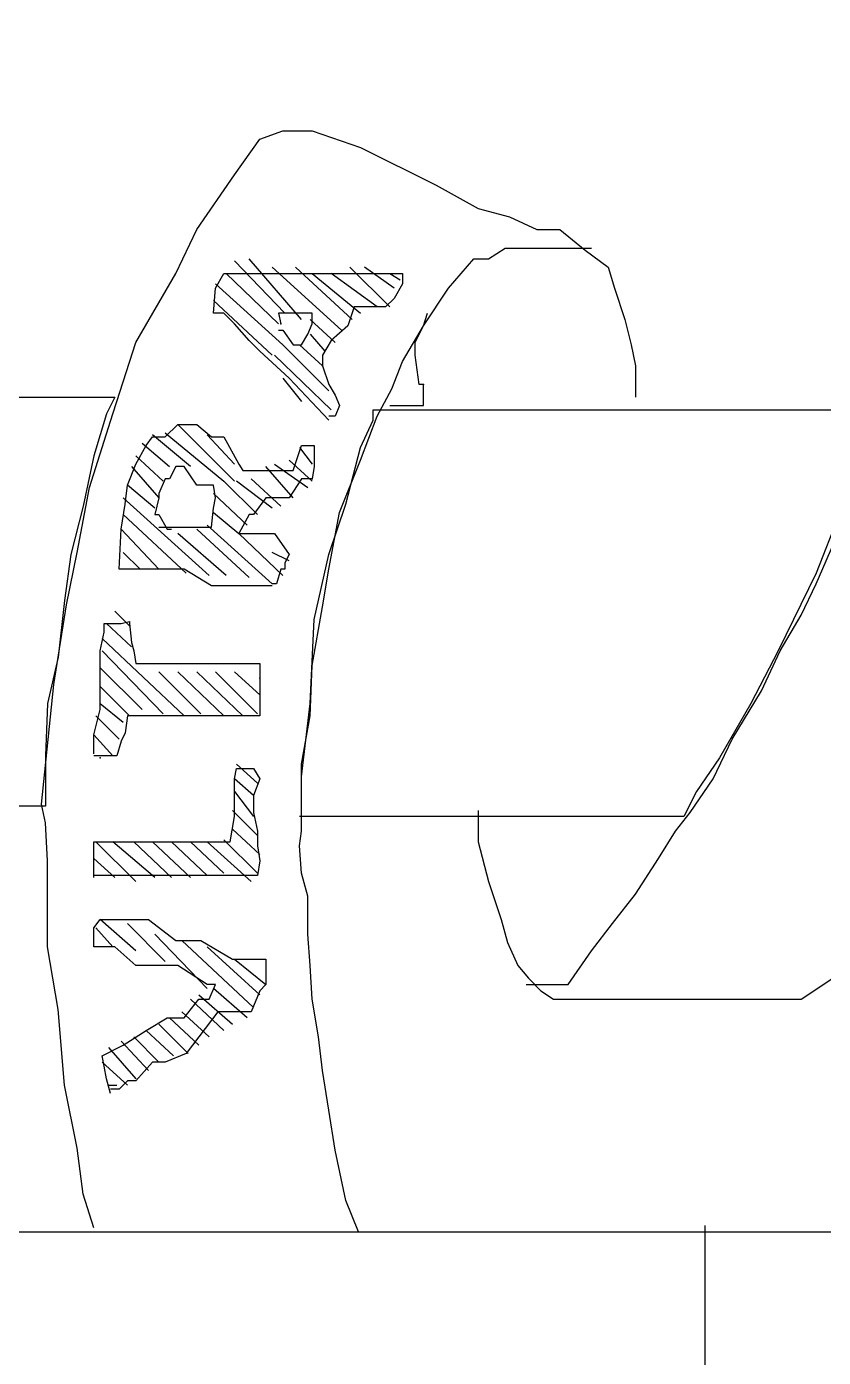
# Model space of a CAD drawing. Extents: x 731654 to 732244, y 4380181 to 4381208.
# Drawn here: x 731688.87 to 731692.67, y 4381047.54 to 4381053.89 of the extents above; entities that cross this region are included whole.
import ezdxf

# ---------------------------------------------------------------- set-up
doc = ezdxf.new("R2010")
doc.units = 0
doc.layers.get('0').update_dxf_attribs({"linetype": 'CONTINUOUS'})

msp = doc.modelspace()

# ---------------------------------------------------------------- linework, layer by layer
at = {"color": 0, "linetype": 'CONTINUOUS'}
for p, q in [((731689.98, 4381053.35), (731690.09, 4381053.39)), ((731689.98, 4381053.35), (731690.09, 4381053.39)), ((731690.09, 4381053.39), (731690.23, 4381053.39)), ((731690.09, 4381053.39), (731690.23, 4381053.39)), ((731690.23, 4381053.39), (731690.46, 4381053.31)), ((731690.23, 4381053.39), (731690.46, 4381053.31)), ((731689.86, 4381053.18), (731689.98, 4381053.35)), ((731689.86, 4381053.18), (731689.98, 4381053.35)), ((731690.46, 4381053.31), (731690.82, 4381053.13)), ((731690.46, 4381053.31), (731690.82, 4381053.13)), ((731689.68, 4381052.92), (731689.86, 4381053.18)), ((731689.68, 4381052.92), (731689.86, 4381053.18)), ((731690.82, 4381053.13), (731691.02, 4381053.02)), ((731690.82, 4381053.13), (731691.02, 4381053.02)), ((731691.02, 4381053.02), (731691.17, 4381052.98)), ((731691.02, 4381053.02), (731691.17, 4381052.98)), ((731691.17, 4381052.98), (731691.3, 4381052.92)), ((731691.17, 4381052.98), (731691.3, 4381052.92)), ((731689.58, 4381052.71), (731689.68, 4381052.92)), ((731689.58, 4381052.71), (731689.68, 4381052.92)), ((731691.3, 4381052.92), (731691.41, 4381052.92)), ((731691.3, 4381052.92), (731691.41, 4381052.92)), ((731691.41, 4381052.92), (731691.53, 4381052.82)), ((731691.41, 4381052.92), (731691.53, 4381052.82)), ((731691.07, 4381052.78), (731691.15, 4381052.83)), ((731691.07, 4381052.78), (731691.15, 4381052.83)), ((731691.15, 4381052.83), (731691.2, 4381052.83)), ((731691.15, 4381052.83), (731691.2, 4381052.83)), ((731691.2, 4381052.83), (731691.26, 4381052.83)), ((731691.2, 4381052.83), (731691.26, 4381052.83)), ((731691.26, 4381052.83), (731691.33, 4381052.83)), ((731691.26, 4381052.83), (731691.33, 4381052.83)), ((731691.33, 4381052.83), (731691.41, 4381052.83)), ((731691.33, 4381052.83), (731691.41, 4381052.83)), ((731691.41, 4381052.83), (731691.48, 4381052.83)), ((731691.41, 4381052.83), (731691.48, 4381052.83)), ((731691.48, 4381052.83), (731691.56, 4381052.83)), ((731691.48, 4381052.83), (731691.56, 4381052.83)), ((731691.53, 4381052.82), (731691.64, 4381052.74)), ((731691.53, 4381052.82), (731691.64, 4381052.74)), ((731689.86, 4381052.77), (731690.1, 4381052.52)), ((731689.86, 4381052.77), (731690.1, 4381052.52)), ((731690.18, 4381052.49), (731689.93, 4381052.78)), ((731690.18, 4381052.49), (731689.93, 4381052.78)), ((731690.04, 4381052.74), (731690.37, 4381052.44)), ((731690.04, 4381052.74), (731690.37, 4381052.44)), ((731690.42, 4381052.49), (731690.15, 4381052.74)), ((731690.42, 4381052.49), (731690.15, 4381052.74)), ((731690.41, 4381052.74), (731690.6, 4381052.55)), ((731690.41, 4381052.74), (731690.6, 4381052.55)), ((731690.62, 4381052.64), (731690.48, 4381052.74)), ((731690.62, 4381052.64), (731690.48, 4381052.74)), ((731690.88, 4381052.64), (731691, 4381052.78)), ((731690.88, 4381052.64), (731691, 4381052.78)), ((731691, 4381052.78), (731691.07, 4381052.78)), ((731691, 4381052.78), (731691.07, 4381052.78)), ((731691.64, 4381052.74), (731691.67, 4381052.64)), ((731691.64, 4381052.74), (731691.67, 4381052.64)), ((731689.39, 4381052.38), (731689.58, 4381052.71)), ((731689.39, 4381052.38), (731689.58, 4381052.71)), ((731689.77, 4381052.64), (731689.81, 4381052.71)), ((731689.77, 4381052.64), (731689.81, 4381052.71)), ((731689.77, 4381052.66), (731690.09, 4381052.37)), ((731689.77, 4381052.66), (731690.09, 4381052.37)), ((731689.81, 4381052.71), (731689.85, 4381052.71)), ((731689.81, 4381052.71), (731689.85, 4381052.71)), ((731690.07, 4381052.47), (731689.82, 4381052.71)), ((731690.07, 4381052.47), (731689.82, 4381052.71)), ((731689.85, 4381052.71), (731690.01, 4381052.71)), ((731689.85, 4381052.71), (731690.01, 4381052.71)), ((731690.01, 4381052.71), (731690.1, 4381052.71)), ((731690.01, 4381052.71), (731690.1, 4381052.71)), ((731690.1, 4381052.71), (731690.22, 4381052.71)), ((731690.1, 4381052.71), (731690.22, 4381052.71)), ((731690.22, 4381052.71), (731690.31, 4381052.71)), ((731690.22, 4381052.71), (731690.31, 4381052.71)), ((731690.23, 4381052.71), (731690.46, 4381052.52)), ((731690.23, 4381052.71), (731690.46, 4381052.52)), ((731690.31, 4381052.71), (731690.41, 4381052.71)), ((731690.31, 4381052.71), (731690.41, 4381052.71)), ((731690.54, 4381052.55), (731690.32, 4381052.71)), ((731690.54, 4381052.55), (731690.32, 4381052.71)), ((731690.41, 4381052.71), (731690.46, 4381052.71)), ((731690.41, 4381052.71), (731690.46, 4381052.71)), ((731690.46, 4381052.71), (731690.54, 4381052.71)), ((731690.46, 4381052.71), (731690.54, 4381052.71)), ((731690.54, 4381052.71), (731690.58, 4381052.71)), ((731690.54, 4381052.71), (731690.58, 4381052.71)), ((731690.58, 4381052.71), (731690.66, 4381052.71)), ((731690.58, 4381052.71), (731690.66, 4381052.71)), ((731690.6, 4381052.71), (731690.65, 4381052.68)), ((731690.6, 4381052.71), (731690.65, 4381052.68)), ((731690.66, 4381052.66), (731690.62, 4381052.59)), ((731690.66, 4381052.66), (731690.62, 4381052.59)), ((731690.66, 4381052.71), (731690.66, 4381052.66)), ((731690.66, 4381052.71), (731690.66, 4381052.66)), ((731689.76, 4381052.52), (731689.77, 4381052.64)), ((731689.76, 4381052.52), (731689.77, 4381052.64)), ((731690.76, 4381052.46), (731690.88, 4381052.64)), ((731690.76, 4381052.46), (731690.88, 4381052.64)), ((731691.67, 4381052.64), (731691.72, 4381052.49)), ((731691.67, 4381052.64), (731691.72, 4381052.49)), ((731690.04, 4381052.32), (731689.76, 4381052.58)), ((731690.04, 4381052.32), (731689.76, 4381052.58)), ((731690.43, 4381052.55), (731690.4, 4381052.46)), ((731690.43, 4381052.55), (731690.4, 4381052.46)), ((731690.48, 4381052.55), (731690.43, 4381052.55)), ((731690.48, 4381052.55), (731690.43, 4381052.55)), ((731690.55, 4381052.55), (731690.48, 4381052.55)), ((731690.55, 4381052.55), (731690.48, 4381052.55)), ((731690.58, 4381052.55), (731690.55, 4381052.55)), ((731690.58, 4381052.55), (731690.55, 4381052.55)), ((731690.62, 4381052.59), (731690.58, 4381052.55)), ((731690.62, 4381052.59), (731690.58, 4381052.55)), ((731689.81, 4381052.52), (731689.76, 4381052.52)), ((731689.81, 4381052.52), (731689.76, 4381052.52)), ((731689.86, 4381052.47), (731689.81, 4381052.52)), ((731689.86, 4381052.47), (731689.81, 4381052.52)), ((731689.93, 4381052.39), (731689.86, 4381052.47)), ((731689.93, 4381052.39), (731689.86, 4381052.47)), ((731690.08, 4381052.52), (731690.07, 4381052.52)), ((731690.07, 4381052.52), (731690.08, 4381052.47)), ((731690.08, 4381052.52), (731690.07, 4381052.52)), ((731690.07, 4381052.52), (731690.08, 4381052.47)), ((731690.12, 4381052.52), (731690.08, 4381052.52)), ((731690.12, 4381052.52), (731690.08, 4381052.52)), ((731690.18, 4381052.52), (731690.12, 4381052.52)), ((731690.18, 4381052.52), (731690.12, 4381052.52)), ((731690.23, 4381052.52), (731690.18, 4381052.52)), ((731690.23, 4381052.52), (731690.18, 4381052.52)), ((731690.21, 4381052.42), (731690.23, 4381052.47)), ((731690.21, 4381052.42), (731690.23, 4381052.47)), ((731690.34, 4381052.38), (731690.22, 4381052.49)), ((731690.34, 4381052.38), (731690.22, 4381052.49)), ((731690.23, 4381052.47), (731690.23, 4381052.52)), ((731690.23, 4381052.47), (731690.23, 4381052.52)), ((731690.76, 4381052.46), (731690.78, 4381052.52)), ((731690.76, 4381052.46), (731690.78, 4381052.52)), ((731691.72, 4381052.49), (731691.75, 4381052.37)), ((731691.72, 4381052.49), (731691.75, 4381052.37)), ((731690.07, 4381052.44), (731690.09, 4381052.44)), ((731690.07, 4381052.44), (731690.09, 4381052.44)), ((731690.09, 4381052.44), (731690.14, 4381052.37)), ((731690.09, 4381052.44), (731690.14, 4381052.37)), ((731690.18, 4381052.37), (731690.21, 4381052.42)), ((731690.18, 4381052.37), (731690.21, 4381052.42)), ((731690.22, 4381052.42), (731690.29, 4381052.34)), ((731690.22, 4381052.42), (731690.29, 4381052.34)), ((731690.4, 4381052.46), (731690.32, 4381052.39)), ((731690.4, 4381052.46), (731690.32, 4381052.39)), ((731690.66, 4381052.29), (731690.76, 4381052.46)), ((731690.66, 4381052.29), (731690.76, 4381052.46)), ((731690.72, 4381052.38), (731690.76, 4381052.46)), ((731690.72, 4381052.38), (731690.76, 4381052.46)), ((731689.3, 4381052.1), (731689.39, 4381052.38)), ((731689.3, 4381052.1), (731689.39, 4381052.38)), ((731689.98, 4381052.34), (731689.93, 4381052.39)), ((731689.98, 4381052.34), (731689.93, 4381052.39)), ((731690.12, 4381052.21), (731689.98, 4381052.34)), ((731690.12, 4381052.21), (731689.98, 4381052.34)), ((731690.09, 4381052.37), (731690.31, 4381052.15)), ((731690.09, 4381052.37), (731690.31, 4381052.15)), ((731690.14, 4381052.37), (731690.18, 4381052.37)), ((731690.14, 4381052.37), (731690.18, 4381052.37)), ((731690.28, 4381052.27), (731690.17, 4381052.37)), ((731690.28, 4381052.27), (731690.17, 4381052.37)), ((731690.32, 4381052.39), (731690.28, 4381052.32)), ((731690.32, 4381052.39), (731690.28, 4381052.32)), ((731690.72, 4381052.32), (731690.72, 4381052.38)), ((731690.72, 4381052.32), (731690.72, 4381052.38)), ((731691.75, 4381052.37), (731691.77, 4381052.27)), ((731691.75, 4381052.37), (731691.77, 4381052.27)), ((731690.32, 4381052.06), (731690.05, 4381052.32)), ((731690.32, 4381052.06), (731690.05, 4381052.32)), ((731690.28, 4381052.32), (731690.28, 4381052.27)), ((731690.28, 4381052.32), (731690.28, 4381052.27)), ((731690.61, 4381052.16), (731690.66, 4381052.29)), ((731690.61, 4381052.16), (731690.66, 4381052.29)), ((731690.74, 4381052.18), (731690.72, 4381052.32)), ((731690.74, 4381052.18), (731690.72, 4381052.32)), ((731690.09, 4381052.21), (731690.18, 4381052.1)), ((731690.09, 4381052.21), (731690.18, 4381052.1)), ((731690.31, 4381052.01), (731690.12, 4381052.21)), ((731690.31, 4381052.01), (731690.12, 4381052.21)), ((731690.28, 4381052.27), (731690.31, 4381052.18)), ((731690.28, 4381052.27), (731690.31, 4381052.18)), ((731691.77, 4381052.27), (731691.77, 4381052.18)), ((731691.77, 4381052.27), (731691.77, 4381052.18)), ((731690.31, 4381052.18), (731690.34, 4381052.13)), ((731690.31, 4381052.18), (731690.34, 4381052.13)), ((731690.54, 4381052.03), (731690.61, 4381052.16)), ((731690.54, 4381052.03), (731690.61, 4381052.16)), ((731690.76, 4381052.18), (731690.74, 4381052.18)), ((731690.76, 4381052.18), (731690.74, 4381052.18)), ((731690.76, 4381052.08), (731690.76, 4381052.18)), ((731690.76, 4381052.08), (731690.76, 4381052.18)), ((731691.77, 4381052.18), (731691.77, 4381052.12)), ((731691.77, 4381052.18), (731691.77, 4381052.12)), ((731688.55, 4381052.12), (731688.97, 4381052.12)), ((731688.55, 4381052.12), (731688.97, 4381052.12)), ((731688.97, 4381052.12), (731689.29, 4381052.12)), ((731688.97, 4381052.12), (731689.29, 4381052.12)), ((731689.29, 4381052.12), (731689.25, 4381052.04)), ((731689.29, 4381052.12), (731689.25, 4381052.04)), ((731689.28, 4381052.04), (731689.3, 4381052.1)), ((731689.28, 4381052.04), (731689.3, 4381052.1)), ((731690.34, 4381052.13), (731690.36, 4381052.08)), ((731690.34, 4381052.13), (731690.36, 4381052.08)), ((731689.25, 4381052.04), (731689.19, 4381051.84)), ((731689.25, 4381052.04), (731689.19, 4381051.84)), ((731689.24, 4381051.91), (731689.28, 4381052.04)), ((731689.24, 4381051.91), (731689.28, 4381052.04)), ((731690.34, 4381052.03), (731690.31, 4381052.03)), ((731690.34, 4381052.03), (731690.31, 4381052.03)), ((731690.36, 4381052.08), (731690.34, 4381052.03)), ((731690.36, 4381052.08), (731690.34, 4381052.03)), ((731690.46, 4381051.82), (731690.54, 4381052.03)), ((731690.46, 4381051.82), (731690.54, 4381052.03)), ((731690.52, 4381052.01), (731690.52, 4381052.06)), ((731690.52, 4381052.06), (731690.55, 4381052.06)), ((731690.52, 4381052.01), (731690.52, 4381052.06)), ((731690.52, 4381052.06), (731690.55, 4381052.06)), ((731690.55, 4381052.06), (731690.65, 4381052.06)), ((731690.55, 4381052.06), (731690.65, 4381052.06)), ((731690.6, 4381052.08), (731690.66, 4381052.08)), ((731690.6, 4381052.08), (731690.66, 4381052.08)), ((731690.65, 4381052.06), (731690.78, 4381052.06)), ((731690.65, 4381052.06), (731690.78, 4381052.06)), ((731690.66, 4381052.08), (731690.74, 4381052.08)), ((731690.66, 4381052.08), (731690.74, 4381052.08)), ((731690.74, 4381052.08), (731690.76, 4381052.08)), ((731690.74, 4381052.08), (731690.76, 4381052.08)), ((731690.78, 4381052.06), (731691.07, 4381052.06)), ((731690.78, 4381052.06), (731691.07, 4381052.06)), ((731691.07, 4381052.06), (731691.29, 4381052.06)), ((731691.07, 4381052.06), (731691.29, 4381052.06)), ((731691.29, 4381052.06), (731691.53, 4381052.06)), ((731691.29, 4381052.06), (731691.53, 4381052.06)), ((731691.53, 4381052.06), (731691.68, 4381052.06)), ((731691.53, 4381052.06), (731691.68, 4381052.06)), ((731691.68, 4381052.06), (731691.82, 4381052.06)), ((731691.68, 4381052.06), (731691.82, 4381052.06)), ((731691.82, 4381052.06), (731692.12, 4381052.06)), ((731691.82, 4381052.06), (731692.12, 4381052.06)), ((731692.12, 4381052.06), (731692.37, 4381052.06)), ((731692.12, 4381052.06), (731692.37, 4381052.06)), ((731692.37, 4381052.06), (731692.56, 4381052.06)), ((731692.37, 4381052.06), (731692.56, 4381052.06)), ((731692.56, 4381052.06), (731692.7, 4381052.06)), ((731692.56, 4381052.06), (731692.7, 4381052.06)), ((731689.53, 4381051.93), (731689.59, 4381051.99)), ((731689.53, 4381051.93), (731689.59, 4381051.99)), ((731689.59, 4381051.99), (731689.68, 4381051.99)), ((731689.86, 4381051.72), (731689.59, 4381051.99)), ((731689.59, 4381051.99), (731689.68, 4381051.99)), ((731689.86, 4381051.72), (731689.59, 4381051.99)), ((731689.68, 4381051.99), (731689.75, 4381051.93)), ((731689.68, 4381051.99), (731689.75, 4381051.93)), ((731690.46, 4381051.88), (731690.52, 4381052.01)), ((731690.46, 4381051.88), (731690.52, 4381052.01)), ((731689.17, 4381051.69), (731689.24, 4381051.91)), ((731689.17, 4381051.69), (731689.24, 4381051.91)), ((731689.42, 4381051.9), (731689.55, 4381051.79)), ((731689.42, 4381051.9), (731689.55, 4381051.79)), ((731689.44, 4381051.89), (731689.47, 4381051.93)), ((731689.44, 4381051.89), (731689.47, 4381051.93)), ((731689.65, 4381051.79), (731689.47, 4381051.94)), ((731689.65, 4381051.79), (731689.47, 4381051.94)), ((731689.47, 4381051.93), (731689.53, 4381051.93)), ((731689.47, 4381051.93), (731689.53, 4381051.93)), ((731689.53, 4381051.95), (731689.81, 4381051.72)), ((731689.53, 4381051.95), (731689.81, 4381051.72)), ((731689.73, 4381051.94), (731689.86, 4381051.8)), ((731689.73, 4381051.94), (731689.86, 4381051.8)), ((731689.75, 4381051.93), (731689.81, 4381051.93)), ((731689.75, 4381051.93), (731689.81, 4381051.93)), ((731689.81, 4381051.93), (731689.88, 4381051.8)), ((731689.81, 4381051.93), (731689.88, 4381051.8)), ((731689.19, 4381051.84), (731689.14, 4381051.6)), ((731689.19, 4381051.84), (731689.14, 4381051.6)), ((731689.39, 4381051.8), (731689.44, 4381051.89)), ((731689.39, 4381051.8), (731689.44, 4381051.89)), ((731689.52, 4381051.72), (731689.39, 4381051.84)), ((731689.52, 4381051.72), (731689.39, 4381051.84)), ((731690.14, 4381051.77), (731690.18, 4381051.89)), ((731690.14, 4381051.77), (731690.18, 4381051.89)), ((731690.17, 4381051.88), (731690.23, 4381051.8)), ((731690.17, 4381051.88), (731690.23, 4381051.8)), ((731690.18, 4381051.89), (731690.22, 4381051.89)), ((731690.18, 4381051.89), (731690.22, 4381051.89)), ((731690.22, 4381051.89), (731690.24, 4381051.89)), ((731690.22, 4381051.89), (731690.24, 4381051.89)), ((731690.24, 4381051.89), (731690.24, 4381051.79)), ((731690.24, 4381051.89), (731690.24, 4381051.79)), ((731690.39, 4381051.61), (731690.46, 4381051.88)), ((731690.39, 4381051.61), (731690.46, 4381051.88)), ((731689.35, 4381051.7), (731689.39, 4381051.8)), ((731689.35, 4381051.7), (731689.39, 4381051.8)), ((731689.37, 4381051.79), (731689.5, 4381051.64)), ((731689.37, 4381051.79), (731689.5, 4381051.64)), ((731689.58, 4381051.79), (731689.55, 4381051.73)), ((731689.58, 4381051.79), (731689.55, 4381051.73)), ((731689.62, 4381051.79), (731689.58, 4381051.79)), ((731689.62, 4381051.79), (731689.58, 4381051.79)), ((731689.68, 4381051.7), (731689.62, 4381051.79)), ((731689.68, 4381051.7), (731689.62, 4381051.79)), ((731689.88, 4381051.8), (731689.9, 4381051.77)), ((731689.88, 4381051.8), (731689.9, 4381051.77)), ((731689.9, 4381051.77), (731689.94, 4381051.77)), ((731689.9, 4381051.77), (731689.94, 4381051.77)), ((731689.94, 4381051.77), (731690.02, 4381051.77)), ((731689.94, 4381051.77), (731690.02, 4381051.77)), ((731690.14, 4381051.64), (731690.01, 4381051.79)), ((731690.14, 4381051.64), (731690.01, 4381051.79)), ((731690.02, 4381051.77), (731690.09, 4381051.77)), ((731690.02, 4381051.77), (731690.09, 4381051.77)), ((731690.05, 4381051.8), (731690.21, 4381051.69)), ((731690.05, 4381051.8), (731690.21, 4381051.69)), ((731690.09, 4381051.77), (731690.14, 4381051.77)), ((731690.09, 4381051.77), (731690.14, 4381051.77)), ((731690.23, 4381051.72), (731690.12, 4381051.82)), ((731690.23, 4381051.72), (731690.12, 4381051.82)), ((731690.24, 4381051.79), (731690.23, 4381051.73)), ((731690.24, 4381051.79), (731690.23, 4381051.73)), ((731690.36, 4381051.57), (731690.46, 4381051.82)), ((731690.36, 4381051.57), (731690.46, 4381051.82)), ((731689.53, 4381051.73), (731689.5, 4381051.66)), ((731689.53, 4381051.73), (731689.5, 4381051.66)), ((731689.55, 4381051.73), (731689.53, 4381051.73)), ((731689.55, 4381051.73), (731689.53, 4381051.73)), ((731689.81, 4381051.72), (731689.97, 4381051.56)), ((731689.81, 4381051.72), (731689.97, 4381051.56)), ((731690.04, 4381051.59), (731689.87, 4381051.72)), ((731690.04, 4381051.59), (731689.87, 4381051.72)), ((731689.94, 4381051.73), (731690.08, 4381051.6)), ((731689.94, 4381051.73), (731690.08, 4381051.6)), ((731690.18, 4381051.73), (731690.12, 4381051.64)), ((731690.18, 4381051.73), (731690.12, 4381051.64)), ((731690.23, 4381051.73), (731690.18, 4381051.73)), ((731690.23, 4381051.73), (731690.18, 4381051.73)), ((731689.11, 4381051.38), (731689.17, 4381051.69)), ((731689.11, 4381051.38), (731689.17, 4381051.69)), ((731689.33, 4381051.64), (731689.74, 4381051.27)), ((731689.33, 4381051.64), (731689.74, 4381051.27)), ((731689.34, 4381051.61), (731689.35, 4381051.7)), ((731689.34, 4381051.61), (731689.35, 4381051.7)), ((731689.48, 4381051.59), (731689.35, 4381051.7)), ((731689.48, 4381051.59), (731689.35, 4381051.7)), ((731689.5, 4381051.64), (731689.48, 4381051.56)), ((731689.5, 4381051.64), (731689.48, 4381051.56)), ((731689.5, 4381051.66), (731689.5, 4381051.64)), ((731689.5, 4381051.66), (731689.5, 4381051.64)), ((731689.73, 4381051.7), (731689.68, 4381051.7)), ((731689.73, 4381051.7), (731689.68, 4381051.7)), ((731689.76, 4381051.7), (731689.73, 4381051.7)), ((731689.76, 4381051.7), (731689.73, 4381051.7)), ((731689.77, 4381051.64), (731689.76, 4381051.7)), ((731689.77, 4381051.64), (731689.76, 4381051.7)), ((731689.92, 4381051.51), (731689.76, 4381051.66)), ((731689.92, 4381051.51), (731689.76, 4381051.66)), ((731689.76, 4381051.59), (731689.77, 4381051.64)), ((731689.76, 4381051.59), (731689.77, 4381051.64)), ((731690.01, 4381051.64), (731689.95, 4381051.56)), ((731690.01, 4381051.64), (731689.95, 4381051.56)), ((731690.05, 4381051.64), (731690.01, 4381051.64)), ((731690.05, 4381051.64), (731690.01, 4381051.64)), ((731690.12, 4381051.64), (731690.05, 4381051.64)), ((731690.12, 4381051.64), (731690.05, 4381051.64)), ((731689.14, 4381051.6), (731689.08, 4381051.37)), ((731689.14, 4381051.6), (731689.08, 4381051.37)), ((731689.32, 4381051.49), (731689.34, 4381051.61)), ((731689.32, 4381051.49), (731689.34, 4381051.61)), ((731689.75, 4381051.5), (731689.76, 4381051.59)), ((731689.75, 4381051.5), (731689.76, 4381051.59)), ((731690.31, 4381051.37), (731690.39, 4381051.61)), ((731690.31, 4381051.37), (731690.39, 4381051.61)), ((731689.63, 4381051.28), (731689.33, 4381051.56)), ((731689.63, 4381051.28), (731689.33, 4381051.56)), ((731689.48, 4381051.56), (731689.5, 4381051.56)), ((731689.48, 4381051.56), (731689.5, 4381051.56)), ((731689.5, 4381051.56), (731689.54, 4381051.49)), ((731689.5, 4381051.56), (731689.54, 4381051.49)), ((731689.76, 4381051.57), (731689.88, 4381051.47)), ((731689.76, 4381051.57), (731689.88, 4381051.47)), ((731689.93, 4381051.56), (731689.88, 4381051.47)), ((731689.93, 4381051.56), (731689.88, 4381051.47)), ((731689.95, 4381051.56), (731689.93, 4381051.56)), ((731689.95, 4381051.56), (731689.93, 4381051.56)), ((731690.31, 4381051.3), (731690.36, 4381051.57)), ((731690.31, 4381051.3), (731690.36, 4381051.57)), ((731692.74, 4381051.56), (731692.63, 4381051.28)), ((731692.74, 4381051.56), (731692.63, 4381051.28)), ((731689.31, 4381051.3), (731689.32, 4381051.49)), ((731689.31, 4381051.3), (731689.32, 4381051.49)), ((731689.32, 4381051.49), (731689.5, 4381051.3)), ((731689.32, 4381051.49), (731689.5, 4381051.3)), ((731689.5, 4381051.5), (731689.58, 4381051.5)), ((731689.5, 4381051.5), (731689.58, 4381051.5)), ((731689.54, 4381051.49), (731689.56, 4381051.49)), ((731689.54, 4381051.49), (731689.56, 4381051.49)), ((731689.58, 4381051.5), (731689.65, 4381051.5)), ((731689.58, 4381051.5), (731689.65, 4381051.5)), ((731689.82, 4381051.27), (731689.59, 4381051.47)), ((731689.82, 4381051.27), (731689.59, 4381051.47)), ((731689.65, 4381051.5), (731689.7, 4381051.5)), ((731689.65, 4381051.5), (731689.7, 4381051.5)), ((731689.68, 4381051.49), (731689.93, 4381051.26)), ((731689.68, 4381051.49), (731689.93, 4381051.26)), ((731689.7, 4381051.5), (731689.75, 4381051.5)), ((731689.7, 4381051.5), (731689.75, 4381051.5)), ((731690.04, 4381051.23), (731689.73, 4381051.51)), ((731690.04, 4381051.23), (731689.73, 4381051.51)), ((731689.88, 4381051.47), (731689.93, 4381051.47)), ((731689.88, 4381051.47), (731690.09, 4381051.27)), ((731689.88, 4381051.47), (731689.93, 4381051.47)), ((731689.88, 4381051.47), (731690.09, 4381051.27)), ((731689.93, 4381051.47), (731689.98, 4381051.47)), ((731689.93, 4381051.47), (731689.98, 4381051.47)), ((731689.98, 4381051.47), (731690.05, 4381051.47)), ((731689.98, 4381051.47), (731690.05, 4381051.47)), ((731690.05, 4381051.47), (731690.12, 4381051.37)), ((731690.05, 4381051.47), (731690.12, 4381051.37)), ((731692.63, 4381051.23), (731692.73, 4381051.46)), ((731692.63, 4381051.23), (731692.73, 4381051.46)), ((731689.08, 4381051.37), (731689.05, 4381051.15)), ((731689.08, 4381051.37), (731689.05, 4381051.15)), ((731689.06, 4381051.13), (731689.11, 4381051.38)), ((731689.06, 4381051.13), (731689.11, 4381051.38)), ((731689.41, 4381051.3), (731689.33, 4381051.38)), ((731689.41, 4381051.3), (731689.33, 4381051.38)), ((731690.12, 4381051.34), (731690.04, 4381051.38)), ((731690.12, 4381051.34), (731690.04, 4381051.38)), ((731690.12, 4381051.37), (731690.1, 4381051.33)), ((731690.12, 4381051.37), (731690.1, 4381051.33)), ((731690.1, 4381051.33), (731690.1, 4381051.3)), ((731690.1, 4381051.33), (731690.1, 4381051.3)), ((731690.24, 4381051.06), (731690.31, 4381051.37)), ((731690.24, 4381051.06), (731690.31, 4381051.37)), ((731689.34, 4381051.3), (731689.31, 4381051.3)), ((731689.34, 4381051.3), (731689.31, 4381051.3)), ((731689.41, 4381051.3), (731689.34, 4381051.3)), ((731689.41, 4381051.3), (731689.34, 4381051.3)), ((731689.42, 4381051.3), (731689.41, 4381051.3)), ((731689.42, 4381051.3), (731689.41, 4381051.3)), ((731689.5, 4381051.3), (731689.42, 4381051.3)), ((731689.5, 4381051.3), (731689.42, 4381051.3)), ((731689.62, 4381051.3), (731689.5, 4381051.3)), ((731689.62, 4381051.3), (731689.5, 4381051.3)), ((731689.75, 4381051.22), (731689.62, 4381051.3)), ((731689.75, 4381051.22), (731689.62, 4381051.3)), ((731690.08, 4381051.3), (731690.06, 4381051.23)), ((731690.08, 4381051.3), (731690.06, 4381051.23)), ((731690.1, 4381051.3), (731690.08, 4381051.3)), ((731690.1, 4381051.3), (731690.08, 4381051.3)), ((731690.28, 4381051.12), (731690.31, 4381051.3)), ((731690.28, 4381051.12), (731690.31, 4381051.3)), ((731692.63, 4381051.28), (731692.45, 4381050.91)), ((731692.63, 4381051.28), (731692.45, 4381050.91)), ((731689.84, 4381051.22), (731689.75, 4381051.22)), ((731689.84, 4381051.22), (731689.75, 4381051.22)), ((731689.9, 4381051.22), (731689.84, 4381051.22)), ((731689.9, 4381051.22), (731689.84, 4381051.22)), ((731689.95, 4381051.22), (731689.9, 4381051.22)), ((731689.95, 4381051.22), (731689.9, 4381051.22)), ((731690.04, 4381051.22), (731689.95, 4381051.22)), ((731690.04, 4381051.22), (731689.95, 4381051.22)), ((731690.06, 4381051.23), (731690.04, 4381051.23)), ((731690.06, 4381051.23), (731690.04, 4381051.23)), ((731692.56, 4381051.08), (731692.63, 4381051.23)), ((731692.56, 4381051.08), (731692.63, 4381051.23)), ((731689.05, 4381051.15), (731689.02, 4381050.88)), ((731689.05, 4381051.15), (731689.02, 4381050.88)), ((731689, 4381050.75), (731689.06, 4381051.13)), ((731689, 4381050.75), (731689.06, 4381051.13)), ((731689.29, 4381051.1), (731689.36, 4381051.03)), ((731689.29, 4381051.1), (731689.36, 4381051.03)), ((731690.23, 4381050.84), (731690.28, 4381051.12)), ((731690.23, 4381050.84), (731690.28, 4381051.12)), ((731692.46, 4381050.91), (731692.56, 4381051.08)), ((731692.46, 4381050.91), (731692.56, 4381051.08)), ((731689.24, 4381051), (731689.24, 4381051.04)), ((731689.24, 4381051.04), (731689.26, 4381051.04)), ((731689.24, 4381051), (731689.24, 4381051.04)), ((731689.24, 4381051.04), (731689.26, 4381051.04)), ((731689.37, 4381050.93), (731689.25, 4381051.04)), ((731689.37, 4381050.93), (731689.25, 4381051.04)), ((731689.26, 4381051.04), (731689.29, 4381051.04)), ((731689.26, 4381051.04), (731689.29, 4381051.04)), ((731689.29, 4381051.04), (731689.32, 4381051.04)), ((731689.29, 4381051.04), (731689.32, 4381051.04)), ((731689.32, 4381051.04), (731689.36, 4381051.05)), ((731689.32, 4381051.04), (731689.36, 4381051.05)), ((731689.36, 4381051.05), (731689.36, 4381051.04)), ((731689.36, 4381051.05), (731689.36, 4381051.04)), ((731689.36, 4381051.04), (731689.37, 4381050.95)), ((731689.36, 4381051.04), (731689.37, 4381050.95)), ((731690.22, 4381050.66), (731690.24, 4381051.06)), ((731690.22, 4381050.66), (731690.24, 4381051.06)), ((731689.22, 4381050.91), (731689.24, 4381051)), ((731689.22, 4381050.91), (731689.24, 4381051)), ((731689.23, 4381050.97), (731689.62, 4381050.6)), ((731689.23, 4381050.97), (731689.62, 4381050.6)), ((731689.37, 4381050.95), (731689.38, 4381050.91)), ((731689.37, 4381050.95), (731689.38, 4381050.91)), ((731689.02, 4381050.88), (731688.97, 4381050.66)), ((731689.02, 4381050.88), (731688.97, 4381050.66)), ((731689.22, 4381050.78), (731689.22, 4381050.91)), ((731689.22, 4381050.78), (731689.22, 4381050.91)), ((731689.52, 4381050.61), (731689.23, 4381050.91)), ((731689.52, 4381050.61), (731689.23, 4381050.91)), ((731689.38, 4381050.91), (731689.39, 4381050.85)), ((731689.38, 4381050.91), (731689.39, 4381050.85)), ((731692.45, 4381050.91), (731692.32, 4381050.66)), ((731692.45, 4381050.91), (731692.32, 4381050.66)), ((731692.37, 4381050.72), (731692.46, 4381050.91)), ((731692.37, 4381050.72), (731692.46, 4381050.91)), ((731689.22, 4381050.83), (731689.42, 4381050.63)), ((731689.22, 4381050.83), (731689.42, 4381050.63)), ((731689.39, 4381050.85), (731689.44, 4381050.85)), ((731689.39, 4381050.85), (731689.44, 4381050.85)), ((731689.44, 4381050.85), (731689.5, 4381050.85)), ((731689.44, 4381050.85), (731689.5, 4381050.85)), ((731689.5, 4381050.85), (731689.59, 4381050.85)), ((731689.5, 4381050.85), (731689.59, 4381050.85)), ((731689.59, 4381050.85), (731689.68, 4381050.85)), ((731689.59, 4381050.85), (731689.68, 4381050.85)), ((731689.68, 4381050.85), (731689.74, 4381050.85)), ((731689.68, 4381050.85), (731689.74, 4381050.85)), ((731689.74, 4381050.85), (731689.81, 4381050.85)), ((731689.74, 4381050.85), (731689.81, 4381050.85)), ((731689.81, 4381050.85), (731689.89, 4381050.85)), ((731689.81, 4381050.85), (731689.89, 4381050.85)), ((731689.89, 4381050.85), (731689.94, 4381050.85)), ((731689.89, 4381050.85), (731689.94, 4381050.85)), ((731689.94, 4381050.85), (731689.98, 4381050.85)), ((731689.94, 4381050.85), (731689.98, 4381050.85)), ((731689.98, 4381050.85), (731689.98, 4381050.74)), ((731689.98, 4381050.85), (731689.98, 4381050.74)), ((731690.22, 4381050.6), (731690.23, 4381050.84)), ((731690.22, 4381050.6), (731690.23, 4381050.84)), ((731689.22, 4381050.63), (731689.22, 4381050.78)), ((731689.22, 4381050.63), (731689.22, 4381050.78)), ((731689.7, 4381050.61), (731689.5, 4381050.81)), ((731689.7, 4381050.61), (731689.5, 4381050.81)), ((731689.59, 4381050.81), (731689.81, 4381050.6)), ((731689.59, 4381050.81), (731689.81, 4381050.6)), ((731689.9, 4381050.6), (731689.68, 4381050.81)), ((731689.9, 4381050.6), (731689.68, 4381050.81)), ((731689.77, 4381050.81), (731689.97, 4381050.61)), ((731689.77, 4381050.81), (731689.97, 4381050.61)), ((731689.98, 4381050.7), (731689.86, 4381050.81)), ((731689.98, 4381050.7), (731689.86, 4381050.81)), ((731688.94, 4381050.18), (731689, 4381050.75)), ((731688.94, 4381050.18), (731689, 4381050.75)), ((731689.36, 4381050.6), (731689.22, 4381050.74)), ((731689.36, 4381050.6), (731689.22, 4381050.74)), ((731689.98, 4381050.74), (731689.98, 4381050.66)), ((731689.98, 4381050.74), (731689.98, 4381050.66)), ((731692.23, 4381050.49), (731692.37, 4381050.72)), ((731692.23, 4381050.49), (731692.37, 4381050.72)), ((731688.97, 4381050.66), (731688.96, 4381050.41)), ((731688.97, 4381050.66), (731688.96, 4381050.41)), ((731689.19, 4381050.51), (731689.22, 4381050.63)), ((731689.19, 4381050.51), (731689.22, 4381050.63)), ((731689.22, 4381050.66), (731689.33, 4381050.57)), ((731689.22, 4381050.66), (731689.33, 4381050.57)), ((731689.98, 4381050.66), (731689.98, 4381050.6)), ((731689.98, 4381050.66), (731689.98, 4381050.6)), ((731690.18, 4381050.31), (731690.22, 4381050.66)), ((731690.18, 4381050.31), (731690.22, 4381050.66)), ((731692.32, 4381050.66), (731692.17, 4381050.4)), ((731692.32, 4381050.66), (731692.17, 4381050.4)), ((731689.31, 4381050.49), (731689.2, 4381050.6)), ((731689.31, 4381050.49), (731689.2, 4381050.6)), ((731689.35, 4381050.6), (731689.34, 4381050.52)), ((731689.35, 4381050.6), (731689.34, 4381050.52)), ((731689.37, 4381050.6), (731689.35, 4381050.6)), ((731689.37, 4381050.6), (731689.35, 4381050.6)), ((731689.42, 4381050.6), (731689.37, 4381050.6)), ((731689.42, 4381050.6), (731689.37, 4381050.6)), ((731689.47, 4381050.6), (731689.42, 4381050.6)), ((731689.47, 4381050.6), (731689.42, 4381050.6)), ((731689.54, 4381050.6), (731689.47, 4381050.6)), ((731689.54, 4381050.6), (731689.47, 4381050.6)), ((731689.59, 4381050.6), (731689.54, 4381050.6)), ((731689.59, 4381050.6), (731689.54, 4381050.6)), ((731689.65, 4381050.6), (731689.59, 4381050.6)), ((731689.65, 4381050.6), (731689.59, 4381050.6)), ((731689.75, 4381050.6), (731689.65, 4381050.6)), ((731689.75, 4381050.6), (731689.65, 4381050.6)), ((731689.85, 4381050.6), (731689.75, 4381050.6)), ((731689.85, 4381050.6), (731689.75, 4381050.6)), ((731689.9, 4381050.6), (731689.85, 4381050.6)), ((731689.9, 4381050.6), (731689.85, 4381050.6)), ((731689.98, 4381050.6), (731689.9, 4381050.6)), ((731689.98, 4381050.6), (731689.9, 4381050.6)), ((731690.18, 4381050.37), (731690.22, 4381050.6)), ((731690.18, 4381050.37), (731690.22, 4381050.6)), ((731689.19, 4381050.42), (731689.19, 4381050.51)), ((731689.19, 4381050.51), (731689.28, 4381050.41)), ((731689.19, 4381050.42), (731689.19, 4381050.51)), ((731689.19, 4381050.51), (731689.28, 4381050.41)), ((731689.34, 4381050.52), (731689.32, 4381050.48)), ((731689.34, 4381050.52), (731689.32, 4381050.48)), ((731689.32, 4381050.48), (731689.3, 4381050.41)), ((731689.32, 4381050.48), (731689.3, 4381050.41)), ((731692.14, 4381050.3), (731692.23, 4381050.49)), ((731692.14, 4381050.3), (731692.23, 4381050.49)), ((731688.96, 4381050.41), (731688.96, 4381050.24)), ((731688.96, 4381050.41), (731688.96, 4381050.24)), ((731689.22, 4381050.41), (731689.19, 4381050.41)), ((731689.22, 4381050.41), (731689.19, 4381050.41)), ((731689.23, 4381050.41), (731689.22, 4381050.41)), ((731689.23, 4381050.41), (731689.22, 4381050.41)), ((731689.27, 4381050.41), (731689.23, 4381050.41)), ((731689.27, 4381050.41), (731689.23, 4381050.41)), ((731689.3, 4381050.41), (731689.27, 4381050.41)), ((731689.3, 4381050.41), (731689.27, 4381050.41)), ((731689.87, 4381050.37), (731689.97, 4381050.28)), ((731689.87, 4381050.37), (731689.97, 4381050.28)), ((731690.18, 4381050.19), (731690.18, 4381050.37)), ((731690.18, 4381050.19), (731690.18, 4381050.37)), ((731692.17, 4381050.4), (731692.06, 4381050.24)), ((731692.17, 4381050.4), (731692.06, 4381050.24)), ((731689.86, 4381050.3), (731689.87, 4381050.35)), ((731689.86, 4381050.3), (731689.87, 4381050.35)), ((731689.87, 4381050.35), (731689.89, 4381050.35)), ((731689.87, 4381050.35), (731689.89, 4381050.35)), ((731689.89, 4381050.35), (731689.93, 4381050.35)), ((731689.89, 4381050.35), (731689.93, 4381050.35)), ((731689.93, 4381050.35), (731689.95, 4381050.35)), ((731689.93, 4381050.35), (731689.95, 4381050.35)), ((731689.95, 4381050.35), (731689.98, 4381050.3)), ((731689.95, 4381050.35), (731689.98, 4381050.3)), ((731690.18, 4381050.12), (731690.18, 4381050.31)), ((731690.18, 4381050.12), (731690.18, 4381050.31)), ((731689.86, 4381050.24), (731689.86, 4381050.3)), ((731689.95, 4381050.22), (731689.86, 4381050.3)), ((731689.86, 4381050.24), (731689.86, 4381050.3)), ((731689.95, 4381050.22), (731689.86, 4381050.3)), ((731689.98, 4381050.3), (731689.95, 4381050.22)), ((731689.98, 4381050.3), (731689.95, 4381050.22)), ((731692.03, 4381050.14), (731692.14, 4381050.3)), ((731692.03, 4381050.14), (731692.14, 4381050.3)), ((731688.96, 4381050.09), (731688.94, 4381050.18)), ((731688.96, 4381050.09), (731688.94, 4381050.18)), ((731688.96, 4381050.24), (731688.96, 4381050.17)), ((731688.96, 4381050.24), (731688.96, 4381050.17)), ((731689.86, 4381050.12), (731689.86, 4381050.24)), ((731689.86, 4381050.24), (731689.95, 4381050.12)), ((731689.86, 4381050.12), (731689.86, 4381050.24)), ((731689.86, 4381050.24), (731689.95, 4381050.12)), ((731689.95, 4381050.22), (731689.95, 4381050.14)), ((731689.95, 4381050.22), (731689.95, 4381050.14)), ((731690.18, 4381050.14), (731690.18, 4381050.19)), ((731690.18, 4381050.14), (731690.18, 4381050.19)), ((731692.06, 4381050.24), (731692, 4381050.12)), ((731692.06, 4381050.24), (731692, 4381050.12)), ((731688.96, 4381050.17), (731688.8, 4381050.17)), ((731688.96, 4381050.17), (731688.8, 4381050.17)), ((731689.84, 4381050), (731689.86, 4381050.12)), ((731689.84, 4381050), (731689.86, 4381050.12)), ((731689.97, 4381050.03), (731689.85, 4381050.15)), ((731689.97, 4381050.03), (731689.85, 4381050.15)), ((731689.95, 4381050.14), (731689.97, 4381050.05)), ((731689.95, 4381050.14), (731689.97, 4381050.05)), ((731690.26, 4381050.12), (731690.17, 4381050.12)), ((731690.26, 4381050.12), (731690.17, 4381050.12)), ((731690.18, 4381050.05), (731690.18, 4381050.14)), ((731690.18, 4381050.05), (731690.18, 4381050.14)), ((731690.23, 4381050.12), (731690.18, 4381050.12)), ((731690.23, 4381050.12), (731690.18, 4381050.12)), ((731690.4, 4381050.12), (731690.26, 4381050.12)), ((731690.4, 4381050.12), (731690.26, 4381050.12)), ((731690.66, 4381050.12), (731690.4, 4381050.12)), ((731690.66, 4381050.12), (731690.4, 4381050.12)), ((731691.02, 4381050.12), (731690.66, 4381050.12)), ((731691.02, 4381050.12), (731690.66, 4381050.12)), ((731691.02, 4381050.15), (731691.02, 4381050)), ((731691.02, 4381050.15), (731691.02, 4381050)), ((731691.21, 4381050.12), (731691.02, 4381050.12)), ((731691.21, 4381050.12), (731691.02, 4381050.12)), ((731691.43, 4381050.12), (731691.21, 4381050.12)), ((731691.43, 4381050.12), (731691.21, 4381050.12)), ((731691.76, 4381050.12), (731691.43, 4381050.12)), ((731691.76, 4381050.12), (731691.43, 4381050.12)), ((731692, 4381050.12), (731691.76, 4381050.12)), ((731692, 4381050.12), (731691.76, 4381050.12)), ((731691.96, 4381050.05), (731692.03, 4381050.14)), ((731691.96, 4381050.05), (731692.03, 4381050.14)), ((731688.97, 4381049.91), (731688.96, 4381050.09)), ((731688.97, 4381049.91), (731688.96, 4381050.09)), ((731689.85, 4381050.06), (731689.98, 4381049.94)), ((731689.85, 4381050.06), (731689.98, 4381049.94)), ((731689.19, 4381049.92), (731689.19, 4381050)), ((731689.19, 4381050), (731689.22, 4381050)), ((731689.19, 4381049.92), (731689.19, 4381050)), ((731689.19, 4381050), (731689.22, 4381050)), ((731689.2, 4381050), (731689.39, 4381049.81)), ((731689.2, 4381050), (731689.39, 4381049.81)), ((731689.22, 4381050), (731689.38, 4381050)), ((731689.22, 4381050), (731689.38, 4381050)), ((731689.48, 4381049.83), (731689.28, 4381050)), ((731689.48, 4381049.83), (731689.28, 4381050)), ((731689.38, 4381050), (731689.55, 4381050)), ((731689.38, 4381050), (731689.56, 4381049.83)), ((731689.38, 4381050), (731689.55, 4381050)), ((731689.38, 4381050), (731689.56, 4381049.83)), ((731689.65, 4381049.83), (731689.47, 4381050)), ((731689.65, 4381049.83), (731689.47, 4381050)), ((731689.55, 4381050), (731689.68, 4381050)), ((731689.55, 4381050), (731689.68, 4381050)), ((731689.56, 4381050), (731689.73, 4381049.84)), ((731689.56, 4381050), (731689.73, 4381049.84)), ((731689.81, 4381049.85), (731689.65, 4381050)), ((731689.81, 4381049.85), (731689.65, 4381050)), ((731689.68, 4381050), (731689.76, 4381050)), ((731689.68, 4381050), (731689.76, 4381050)), ((731689.73, 4381050), (731689.94, 4381049.81)), ((731689.73, 4381050), (731689.94, 4381049.81)), ((731689.76, 4381050), (731689.84, 4381050)), ((731689.76, 4381050), (731689.84, 4381050)), ((731689.97, 4381049.85), (731689.81, 4381050.01)), ((731689.97, 4381049.85), (731689.81, 4381050.01)), ((731689.97, 4381050.05), (731689.97, 4381049.98)), ((731689.97, 4381050.05), (731689.97, 4381049.98)), ((731690.17, 4381049.98), (731690.18, 4381050.05)), ((731690.17, 4381049.98), (731690.18, 4381050.05)), ((731691.02, 4381050), (731691.07, 4381049.81)), ((731691.02, 4381050), (731691.07, 4381049.81)), ((731691.88, 4381049.92), (731691.96, 4381050.05)), ((731691.88, 4381049.92), (731691.96, 4381050.05)), ((731689.97, 4381049.98), (731689.98, 4381049.91)), ((731689.97, 4381049.98), (731689.98, 4381049.91)), ((731690.18, 4381049.85), (731690.17, 4381049.98)), ((731690.18, 4381049.85), (731690.17, 4381049.98)), ((731688.97, 4381049.66), (731688.97, 4381049.91)), ((731688.97, 4381049.66), (731688.97, 4381049.91)), ((731689.19, 4381049.83), (731689.19, 4381049.92)), ((731689.29, 4381049.83), (731689.19, 4381049.92)), ((731689.19, 4381049.83), (731689.19, 4381049.92)), ((731689.29, 4381049.83), (731689.19, 4381049.92)), ((731689.98, 4381049.91), (731689.97, 4381049.84)), ((731689.98, 4381049.91), (731689.97, 4381049.84)), ((731691.77, 4381049.75), (731691.88, 4381049.92)), ((731691.77, 4381049.75), (731691.88, 4381049.92)), ((731689.22, 4381049.84), (731689.19, 4381049.84)), ((731689.22, 4381049.84), (731689.19, 4381049.84)), ((731689.27, 4381049.84), (731689.22, 4381049.84)), ((731689.27, 4381049.84), (731689.22, 4381049.84)), ((731689.36, 4381049.84), (731689.27, 4381049.84)), ((731689.36, 4381049.84), (731689.27, 4381049.84)), ((731689.45, 4381049.84), (731689.36, 4381049.84)), ((731689.45, 4381049.84), (731689.36, 4381049.84)), ((731689.5, 4381049.84), (731689.45, 4381049.84)), ((731689.5, 4381049.84), (731689.45, 4381049.84)), ((731689.59, 4381049.84), (731689.5, 4381049.84)), ((731689.59, 4381049.84), (731689.5, 4381049.84)), ((731689.73, 4381049.84), (731689.59, 4381049.84)), ((731689.73, 4381049.84), (731689.59, 4381049.84)), ((731689.81, 4381049.84), (731689.73, 4381049.84)), ((731689.81, 4381049.84), (731689.73, 4381049.84)), ((731689.87, 4381049.84), (731689.81, 4381049.84)), ((731689.87, 4381049.84), (731689.81, 4381049.84)), ((731689.94, 4381049.84), (731689.87, 4381049.84)), ((731689.94, 4381049.84), (731689.87, 4381049.84)), ((731689.97, 4381049.84), (731689.94, 4381049.84)), ((731689.97, 4381049.84), (731689.94, 4381049.84)), ((731690.21, 4381049.74), (731690.18, 4381049.85)), ((731690.21, 4381049.74), (731690.18, 4381049.85)), ((731691.07, 4381049.81), (731691.13, 4381049.63)), ((731691.07, 4381049.81), (731691.13, 4381049.63)), ((731690.21, 4381049.56), (731690.21, 4381049.74)), ((731690.21, 4381049.56), (731690.21, 4381049.74)), ((731691.66, 4381049.61), (731691.77, 4381049.75)), ((731691.66, 4381049.61), (731691.77, 4381049.75)), ((731688.97, 4381049.5), (731688.97, 4381049.66)), ((731688.97, 4381049.5), (731688.97, 4381049.66)), ((731689.19, 4381049.59), (731689.22, 4381049.63)), ((731689.19, 4381049.59), (731689.22, 4381049.63)), ((731689.39, 4381049.48), (731689.22, 4381049.63)), ((731689.22, 4381049.63), (731689.25, 4381049.63)), ((731689.39, 4381049.48), (731689.22, 4381049.63)), ((731689.22, 4381049.63), (731689.25, 4381049.63)), ((731689.25, 4381049.63), (731689.32, 4381049.63)), ((731689.25, 4381049.63), (731689.32, 4381049.63)), ((731689.32, 4381049.63), (731689.45, 4381049.63)), ((731689.32, 4381049.63), (731689.45, 4381049.63)), ((731689.35, 4381049.61), (731689.53, 4381049.43)), ((731689.35, 4381049.61), (731689.53, 4381049.43)), ((731689.45, 4381049.63), (731689.58, 4381049.53)), ((731689.45, 4381049.63), (731689.58, 4381049.53)), ((731691.13, 4381049.63), (731691.16, 4381049.52)), ((731691.13, 4381049.63), (731691.16, 4381049.52)), ((731691.56, 4381049.48), (731691.66, 4381049.61)), ((731691.56, 4381049.48), (731691.66, 4381049.61)), ((731689.19, 4381049.5), (731689.19, 4381049.59)), ((731689.19, 4381049.5), (731689.19, 4381049.59)), ((731689.2, 4381049.59), (731689.28, 4381049.5)), ((731689.2, 4381049.59), (731689.28, 4381049.5)), ((731689.73, 4381049.3), (731689.48, 4381049.56)), ((731689.73, 4381049.3), (731689.48, 4381049.56)), ((731690.22, 4381049.41), (731690.21, 4381049.56)), ((731690.22, 4381049.41), (731690.21, 4381049.56)), ((731689.02, 4381049.2), (731688.97, 4381049.5)), ((731689.02, 4381049.2), (731688.97, 4381049.5)), ((731689.23, 4381049.5), (731689.19, 4381049.5)), ((731689.23, 4381049.5), (731689.19, 4381049.5)), ((731689.29, 4381049.5), (731689.23, 4381049.5)), ((731689.29, 4381049.5), (731689.23, 4381049.5)), ((731689.39, 4381049.41), (731689.29, 4381049.5)), ((731689.39, 4381049.41), (731689.29, 4381049.5)), ((731689.58, 4381049.53), (731689.7, 4381049.53)), ((731689.58, 4381049.53), (731689.7, 4381049.53)), ((731689.61, 4381049.53), (731689.95, 4381049.21)), ((731689.61, 4381049.53), (731689.95, 4381049.21)), ((731689.7, 4381049.53), (731689.85, 4381049.44)), ((731689.7, 4381049.53), (731689.85, 4381049.44)), ((731689.98, 4381049.27), (731689.73, 4381049.5)), ((731689.98, 4381049.27), (731689.73, 4381049.5)), ((731691.16, 4381049.52), (731691.21, 4381049.41)), ((731691.16, 4381049.52), (731691.21, 4381049.41)), ((731689.85, 4381049.44), (731689.94, 4381049.44)), ((731689.85, 4381049.44), (731689.94, 4381049.44)), ((731689.86, 4381049.44), (731690.01, 4381049.32)), ((731689.86, 4381049.44), (731690.01, 4381049.32)), ((731689.94, 4381049.44), (731690.01, 4381049.44)), ((731689.94, 4381049.44), (731690.01, 4381049.44)), ((731690.01, 4381049.44), (731690.01, 4381049.32)), ((731690.01, 4381049.44), (731690.01, 4381049.32)), ((731691.45, 4381049.32), (731691.56, 4381049.48)), ((731691.45, 4381049.32), (731691.56, 4381049.48)), ((731689.48, 4381049.41), (731689.39, 4381049.41)), ((731689.48, 4381049.41), (731689.39, 4381049.41)), ((731689.59, 4381049.41), (731689.48, 4381049.41)), ((731689.59, 4381049.41), (731689.48, 4381049.41)), ((731689.73, 4381049.32), (731689.59, 4381049.41)), ((731689.73, 4381049.32), (731689.59, 4381049.41)), ((731690.23, 4381049.25), (731690.22, 4381049.41)), ((731690.23, 4381049.25), (731690.22, 4381049.41)), ((731691.21, 4381049.41), (731691.26, 4381049.35)), ((731691.21, 4381049.41), (731691.26, 4381049.35)), ((731689.77, 4381049.32), (731689.73, 4381049.32)), ((731689.77, 4381049.32), (731689.73, 4381049.32)), ((731689.74, 4381049.25), (731689.77, 4381049.32)), ((731689.74, 4381049.25), (731689.77, 4381049.32)), ((731689.92, 4381049.16), (731689.76, 4381049.3)), ((731689.92, 4381049.16), (731689.76, 4381049.3)), ((731690.01, 4381049.32), (731689.98, 4381049.29)), ((731690.01, 4381049.32), (731689.98, 4381049.29)), ((731691.25, 4381049.32), (731691.3, 4381049.32)), ((731691.25, 4381049.32), (731691.3, 4381049.32)), ((731691.26, 4381049.35), (731691.32, 4381049.29)), ((731691.26, 4381049.35), (731691.32, 4381049.29)), ((731691.3, 4381049.32), (731691.38, 4381049.32)), ((731691.3, 4381049.32), (731691.38, 4381049.32)), ((731691.38, 4381049.32), (731691.45, 4381049.32)), ((731691.38, 4381049.32), (731691.45, 4381049.32)), ((731692.56, 4381049.25), (731692.71, 4381049.35)), ((731692.56, 4381049.25), (731692.71, 4381049.35)), ((731689.62, 4381049.16), (731689.69, 4381049.25)), ((731689.62, 4381049.16), (731689.69, 4381049.25)), ((731689.81, 4381049.1), (731689.65, 4381049.25)), ((731689.81, 4381049.1), (731689.65, 4381049.25)), ((731689.69, 4381049.27), (731689.85, 4381049.13)), ((731689.69, 4381049.27), (731689.85, 4381049.13)), ((731689.69, 4381049.25), (731689.74, 4381049.25)), ((731689.69, 4381049.25), (731689.74, 4381049.25)), ((731689.98, 4381049.29), (731689.94, 4381049.19)), ((731689.98, 4381049.29), (731689.94, 4381049.19)), ((731690.26, 4381049.07), (731690.23, 4381049.25)), ((731690.26, 4381049.07), (731690.23, 4381049.25)), ((731691.32, 4381049.29), (731691.38, 4381049.25)), ((731691.32, 4381049.29), (731691.38, 4381049.25)), ((731691.38, 4381049.25), (731691.44, 4381049.25)), ((731691.38, 4381049.25), (731691.44, 4381049.25)), ((731691.44, 4381049.25), (731691.55, 4381049.25)), ((731691.44, 4381049.25), (731691.55, 4381049.25)), ((731691.55, 4381049.25), (731691.71, 4381049.25)), ((731691.55, 4381049.25), (731691.71, 4381049.25)), ((731691.71, 4381049.25), (731691.83, 4381049.25)), ((731691.71, 4381049.25), (731691.83, 4381049.25)), ((731691.83, 4381049.25), (731691.94, 4381049.25)), ((731691.83, 4381049.25), (731691.94, 4381049.25)), ((731691.94, 4381049.25), (731692.1, 4381049.25)), ((731691.94, 4381049.25), (731692.1, 4381049.25)), ((731692.1, 4381049.25), (731692.2, 4381049.25)), ((731692.1, 4381049.25), (731692.2, 4381049.25)), ((731692.2, 4381049.25), (731692.33, 4381049.25)), ((731692.2, 4381049.25), (731692.33, 4381049.25)), ((731692.33, 4381049.25), (731692.46, 4381049.25)), ((731692.33, 4381049.25), (731692.46, 4381049.25)), ((731692.46, 4381049.25), (731692.56, 4381049.25)), ((731692.46, 4381049.25), (731692.56, 4381049.25)), ((731689.05, 4381048.84), (731689.02, 4381049.2)), ((731689.05, 4381048.84), (731689.02, 4381049.2)), ((731689.61, 4381049.19), (731689.74, 4381049.07)), ((731689.61, 4381049.19), (731689.74, 4381049.07)), ((731689.78, 4381049.19), (731689.69, 4381049.07)), ((731689.78, 4381049.19), (731689.69, 4381049.07)), ((731689.88, 4381049.19), (731689.78, 4381049.19)), ((731689.88, 4381049.19), (731689.78, 4381049.19)), ((731689.94, 4381049.19), (731689.88, 4381049.19)), ((731689.94, 4381049.19), (731689.88, 4381049.19)), ((731689.44, 4381049.1), (731689.54, 4381049.16)), ((731689.44, 4381049.1), (731689.54, 4381049.16)), ((731689.5, 4381049.13), (731689.64, 4381048.99)), ((731689.5, 4381049.13), (731689.64, 4381048.99)), ((731689.54, 4381049.16), (731689.62, 4381049.16)), ((731689.54, 4381049.16), (731689.62, 4381049.16)), ((731689.69, 4381049.03), (731689.55, 4381049.16)), ((731689.69, 4381049.03), (731689.55, 4381049.16)), ((731689.45, 4381048.91), (731689.32, 4381049.05)), ((731689.45, 4381048.91), (731689.32, 4381049.05)), ((731689.33, 4381049.03), (731689.44, 4381049.1)), ((731689.33, 4381049.03), (731689.44, 4381049.1)), ((731689.38, 4381049.07), (731689.5, 4381048.95)), ((731689.38, 4381049.07), (731689.5, 4381048.95)), ((731689.57, 4381048.98), (731689.44, 4381049.1)), ((731689.57, 4381048.98), (731689.44, 4381049.1)), ((731689.69, 4381049.07), (731689.63, 4381048.99)), ((731689.69, 4381049.07), (731689.63, 4381048.99)), ((731690.28, 4381048.91), (731690.26, 4381049.07)), ((731690.28, 4381048.91), (731690.26, 4381049.07)), ((731689.23, 4381048.98), (731689.33, 4381049.03)), ((731689.23, 4381048.98), (731689.33, 4381049.03)), ((731689.24, 4381048.93), (731689.23, 4381048.98)), ((731689.24, 4381048.93), (731689.23, 4381048.98)), ((731689.26, 4381049.02), (731689.39, 4381048.87)), ((731689.26, 4381049.02), (731689.39, 4381048.87)), ((731689.63, 4381048.99), (731689.53, 4381048.95)), ((731689.63, 4381048.99), (731689.53, 4381048.95)), ((731689.35, 4381048.84), (731689.23, 4381048.95)), ((731689.35, 4381048.84), (731689.23, 4381048.95)), ((731689.25, 4381048.87), (731689.24, 4381048.93)), ((731689.25, 4381048.87), (731689.24, 4381048.93)), ((731689.47, 4381048.95), (731689.39, 4381048.86)), ((731689.47, 4381048.95), (731689.39, 4381048.86)), ((731689.53, 4381048.95), (731689.47, 4381048.95)), ((731689.53, 4381048.95), (731689.47, 4381048.95)), ((731689.27, 4381048.8), (731689.25, 4381048.87)), ((731689.27, 4381048.8), (731689.25, 4381048.87)), ((731689.35, 4381048.86), (731689.31, 4381048.82)), ((731689.35, 4381048.86), (731689.31, 4381048.82)), ((731689.39, 4381048.86), (731689.35, 4381048.86)), ((731689.39, 4381048.86), (731689.35, 4381048.86)), ((731690.31, 4381048.72), (731690.28, 4381048.91)), ((731690.31, 4381048.72), (731690.28, 4381048.91)), ((731689.11, 4381048.54), (731689.05, 4381048.84)), ((731689.11, 4381048.54), (731689.05, 4381048.84)), ((731689.26, 4381048.84), (731689.3, 4381048.84)), ((731689.26, 4381048.84), (731689.3, 4381048.84)), ((731689.31, 4381048.82), (731689.27, 4381048.82)), ((731689.31, 4381048.82), (731689.27, 4381048.82)), ((731690.34, 4381048.53), (731690.31, 4381048.72)), ((731690.34, 4381048.53), (731690.31, 4381048.72)), ((731689.14, 4381048.32), (731689.11, 4381048.54)), ((731689.14, 4381048.32), (731689.11, 4381048.54)), ((731690.39, 4381048.29), (731690.34, 4381048.53)), ((731690.39, 4381048.29), (731690.34, 4381048.53)), ((731689.19, 4381048.16), (731689.14, 4381048.32)), ((731689.19, 4381048.16), (731689.14, 4381048.32)), ((731690.45, 4381048.14), (731690.39, 4381048.29)), ((731690.45, 4381048.14), (731690.39, 4381048.29)), ((731692.1, 4381048.17), (731692.1, 4381047.97)), ((731692.1, 4381048.17), (731692.1, 4381047.97)), ((731687.6, 4381048.14), (731689.14, 4381048.14)), ((731687.6, 4381048.14), (731689.14, 4381048.14)), ((731689.14, 4381048.14), (731689.22, 4381048.14)), ((731689.14, 4381048.14), (731689.22, 4381048.14)), ((731689.22, 4381048.14), (731690.45, 4381048.14)), ((731689.22, 4381048.14), (731690.45, 4381048.14)), ((731690.45, 4381048.14), (731691.33, 4381048.14)), ((731690.45, 4381048.14), (731691.33, 4381048.14)), ((731691.33, 4381048.14), (731691.92, 4381048.14)), ((731691.33, 4381048.14), (731691.92, 4381048.14)), ((731691.92, 4381048.14), (731692.12, 4381048.14)), ((731691.92, 4381048.14), (731692.12, 4381048.14)), ((731692.12, 4381048.14), (731692.85, 4381048.14)), ((731692.12, 4381048.14), (731692.85, 4381048.14)), ((731692.1, 4381047.97), (731692.1, 4381047.32)), ((731692.1, 4381047.97), (731692.1, 4381047.32))]:
    msp.add_line(p, q, dxfattribs=at)
for p in [(731690.08, 4381052.47), (731690.08, 4381052.47), (731690.28, 4381052.27), (731690.28, 4381052.27), (731690.76, 4381052.18), (731690.76, 4381052.18), (731690.23, 4381051.73), (731690.23, 4381051.73), (731689.98, 4381050.78), (731689.98, 4381050.78), (731689.22, 4381050.4), (731689.22, 4381050.4), (731690.18, 4381050.12), (731690.18, 4381050.12), (731689.19, 4381049.84), (731689.19, 4381049.84)]:
    msp.add_point(p, dxfattribs=at)

# ---------------------------------------------------------------- meshes
mesh = msp.add_polyface(dxfattribs=at)
corners = [(731962.5, 4380181), (731654.5, 4381207.5), (732244, 4380181), (732244, 4381207.5), (731654.5, 4380181)]
mesh.append_faces([[corners[k] for k in face] for face in [(0, 1, 4), (1, 0, 2, 3)]], dxfattribs={"vtx0": -1, "color": 0})
mesh = msp.add_polyface(dxfattribs=at)
corners = [(731945.58, 4381021), (731945.58, 4381201.5), (731664.5, 4381201.5), (731664.5, 4381021)]
mesh.append_faces([[corners[k] for k in face] for face in [(0, 1, 2, 3)]], dxfattribs={"color": 0})

doc.saveas('drawing.dxf')
